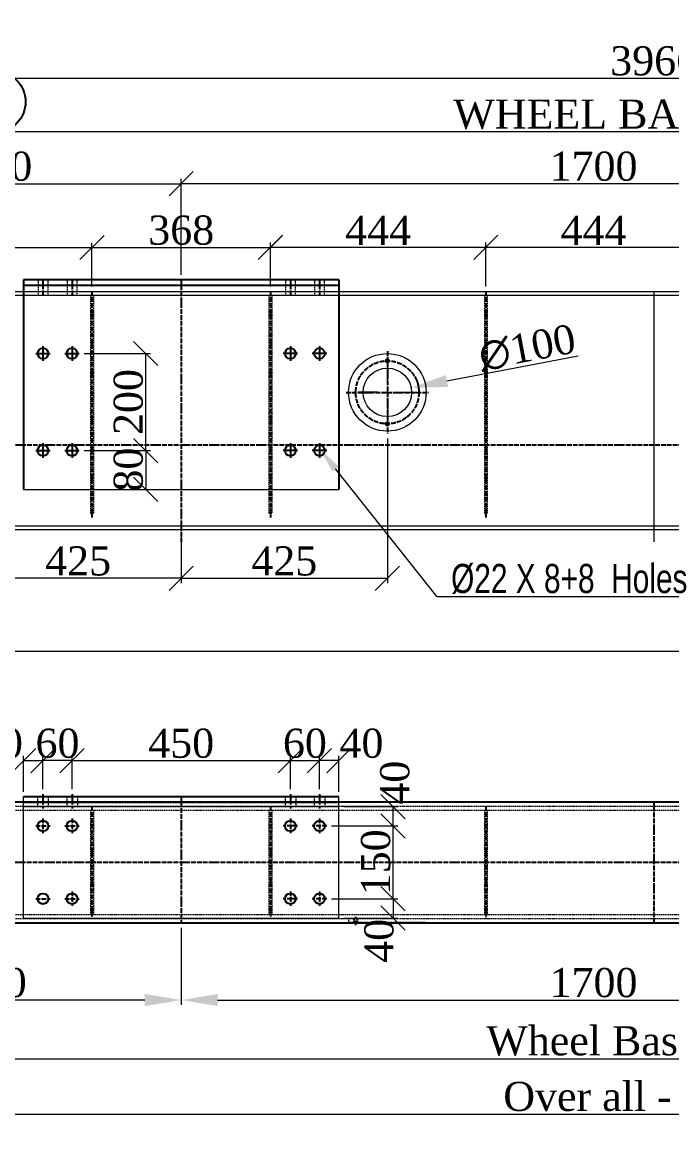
# Model space of a CAD drawing. Extents: x -1308 to 40334, y 1812 to 41869.
# Drawn here: x 27294 to 28632, y 37995 to 40302 of the extents above; entities that cross this region are included whole.
import ezdxf

# ---------------------------------------------------------------- set-up
doc = ezdxf.new("R2010")
doc.units = 0
doc.header["$LTSCALE"] = 0.4
doc.header["$MEASUREMENT"] = 0
for name, pattern in [('ACAD_ISO04W100', [30, 24, -3, 0, -3]), ('CENTER', [50.8, 31.75, -6.35, 6.35, -6.35]), ('HIDDEN', [9.525, 6.35, -3.175])]:
    doc.linetypes.add(name, pattern=pattern)
doc.layers.get('0').update_dxf_attribs({"lineweight": 20})
for name, color, linetype, lineweight in [('CENTRE', 3, 'CENTER', 9), ('Dim', 7, 'Continuous', 9), ('Hidden', 2, 'HIDDEN', 13)]:
    doc.layers.add(name, color=color, linetype=linetype, lineweight=lineweight)
doc.styles.add('Rome', font='times.ttf')
doc.styles.get("Standard").update_dxf_attribs({"font": 'swisscl.ttf'})
doc.dimstyles.new('swaminathan$0', dxfattribs={"dimscale": 5, "dimtxt": 5, "dimasz": 3, "dimexe": 2, "dimexo": 2, "dimgap": 1, "dimtad": 1, "dimzin": 9, "dimdsep": 46, "dimtxsty": 'Standard', "dimcen": -2, "dimclrd": 256, "dimclre": 256, "dimclrt": 256, "dimadec": 0, "dimazin": 0, "dimtfac": 0.7, "dimtofl": 0, "dimtmove": 1, "dimatfit": 3, "dimfxl": 1, "dimtolj": 2, "dimtzin": 9, "dimlwd": -1, "dimlwe": -1, "dimarcsym": 0})
doc.dimstyles.new('swaminathan$3', dxfattribs={"dimscale": 5, "dimtxt": 5, "dimasz": 3, "dimexe": 2, "dimexo": 2, "dimgap": 1, "dimtad": 1, "dimtoh": 1, "dimzin": 9, "dimdsep": 46, "dimtxsty": 'Standard', "dimcen": 0, "dimclrd": 256, "dimclre": 256, "dimclrt": 256, "dimadec": 0, "dimazin": 0, "dimtfac": 0.7, "dimtofl": 0, "dimtmove": 1, "dimatfit": 3, "dimfxl": 1, "dimtolj": 2, "dimtzin": 9, "dimlwd": -1, "dimlwe": -1, "dimarcsym": 0})

# ---------------------------------------------------------------- blocks, each defined once
blk = doc.blocks.new('*D962')
at = {"layer": 'Dim', "transparency": 16777216}
for p, q in [((28439.8, 39614.3), (28169.1, 39562.9)), ((28046.3, 39559.6), (28046.3, 39599.6)), ((28046.3, 39529.6), (28046.3, 39549.6)), ((28026.3, 39539.6), (27986.3, 39539.6)), ((28036.3, 39539.6), (28056.3, 39539.6)), ((28066.3, 39539.6), (28106.3, 39539.6)), ((28046.3, 39519.6), (28046.3, 39479.6))]:
    blk.add_line(p, q, dxfattribs=at)
blk.add_solid([(28166.8, 39575.1), (28171.4, 39550.6), (28095.4, 39548.9)], dxfattribs=at)
at = {"layer": 'Dim', "lineweight": -2, "transparency": 16777216, "insert": (28334.5, 39631.2), "char_height": 60, "attachment_point": 5, "rotation": 10.7499, "style": 'Rome'}
blk.add_mtext('\\A2;∅100', dxfattribs=at)
blk = doc.blocks.new('*D963')
at = {"transparency": 16777216}
for p, q in [((28149.3, 39118.2), (27939.7, 39381.8)), ((28688.3, 39118.2), (28149.3, 39118.2))]:
    blk.add_line(p, q, dxfattribs=at)
blk.add_solid([(27946.3, 39387), (27933.2, 39376.6), (27908.6, 39420.9)], dxfattribs=at)
at = {"lineweight": -2, "transparency": 16777216, "insert": (28421.3, 39154.8), "char_height": 60, "attachment_point": 5}
blk.add_mtext('\\A2;%%C22 X 8+8  Holes ', dxfattribs=at)
blk = doc.blocks.new('*D979')
at = {"transparency": 16777216}
for p, q in [((27008.3, 39236.6), (27008.3, 38996.1)), ((30184.3, 39211.6), (30184.3, 38996.1)), ((27023.3, 39006.1), (30169.3, 39006.1))]:
    blk.add_line(p, q, dxfattribs=at)
for points in [[(27023.3, 39008.6), (27023.3, 39003.6), (27008.3, 39006.1)], [(30169.3, 39008.6), (30169.3, 39003.6), (30184.3, 39006.1)]]:
    blk.add_solid(points, dxfattribs=at)
at = {"transparency": 16777216, "insert": (29725.8, 39023.9), "char_height": 25, "attachment_point": 5}
blk.add_mtext('\\A2;3176', dxfattribs=at)
blk = doc.blocks.new('_Oblique')
at = {"layer": 'Dim', "color": 0, "lineweight": -2}
blk.add_line((-0.5, -0.5), (0.5, 0.5), dxfattribs=at)
blk = doc.blocks.new('*D1120')
at = {"layer": 'Dim', "transparency": 16777216}
for p, q in [((27906.3, 38721.5), (27906.3, 38790.4)), ((27946.3, 38716.3), (27946.3, 38790.4)), ((27946.3, 38780.4), (27906.3, 38780.4))]:
    blk.add_line(p, q, dxfattribs=at)
at = {"layer": 'Dim', "transparency": 16777216, "xscale": 50, "yscale": 50, "zscale": 50, "rotation": 180}
blk.add_blockref('_Oblique', (27906.3, 38780.4), dxfattribs=at)
at = {"layer": 'Dim', "transparency": 16777216, "xscale": 50, "yscale": 50, "zscale": 50}
blk.add_blockref('_Oblique', (27946.3, 38780.4), dxfattribs=at)
at = {"layer": 'Dim', "lineweight": -2, "transparency": 16777216, "insert": (27992.9, 38815.9), "char_height": 60, "attachment_point": 5, "style": 'Rome'}
blk.add_mtext('\\A2;40', dxfattribs=at)
blk = doc.blocks.new('*D1121')
at = {"layer": 'Dim', "transparency": 16777216}
for p, q in [((27931.3, 38645.8), (28068.1, 38645.8)), ((28058.1, 38495.8), (28058.1, 38645.8)), ((27931.3, 38495.8), (28068.1, 38495.8))]:
    blk.add_line(p, q, dxfattribs=at)
at = {"layer": 'Dim', "transparency": 16777216, "xscale": 50, "yscale": 50, "zscale": 50}
for p, rotation in [((28058.1, 38645.8), 90), ((28058.1, 38495.8), 270)]:
    blk.add_blockref('_Oblique', p, dxfattribs=dict(at, rotation=rotation))
at = {"layer": 'Dim', "lineweight": -2, "transparency": 16777216, "insert": (28022.5, 38570.8), "char_height": 60, "attachment_point": 5, "rotation": 90, "style": 'Rome'}
blk.add_mtext('\\A2;150', dxfattribs=at)
blk = doc.blocks.new('*D1122')
at = {"layer": 'Dim', "transparency": 16777216}
for p, q in [((27956.3, 38685.8), (28068.1, 38685.8)), ((28058.1, 38645.8), (28058.1, 38685.8)), ((27931.3, 38645.8), (28068.1, 38645.8))]:
    blk.add_line(p, q, dxfattribs=at)
at = {"layer": 'Dim', "transparency": 16777216, "xscale": 50, "yscale": 50, "zscale": 50}
for p, rotation in [((28058.1, 38685.8), 90), ((28058.1, 38645.8), 270)]:
    blk.add_blockref('_Oblique', p, dxfattribs=dict(at, rotation=rotation))
at = {"layer": 'Dim', "lineweight": -2, "transparency": 16777216, "insert": (28061.9, 38735), "char_height": 60, "attachment_point": 5, "rotation": 90, "style": 'Rome'}
blk.add_mtext('\\A2;40', dxfattribs=at)
blk = doc.blocks.new('*D1123')
at = {"transparency": 16777216}
for p, q in [((27931.3, 38495.8), (28068.1, 38495.8)), ((28058.1, 38495.8), (28058.1, 38455.8)), ((27956.3, 38455.8), (28068.1, 38455.8))]:
    blk.add_line(p, q, dxfattribs=at)
at = {"transparency": 16777216, "xscale": 50, "yscale": 50, "zscale": 50}
for p, rotation in [((28058.1, 38495.8), 90), ((28058.1, 38455.8), 270)]:
    blk.add_blockref('_Oblique', p, dxfattribs=dict(at, rotation=rotation))
at = {"transparency": 16777216, "insert": (28029.3, 38408.9), "char_height": 60, "attachment_point": 5, "rotation": 90, "style": 'Rome'}
blk.add_mtext('\\A2;40', dxfattribs=at)
blk = doc.blocks.new('*D1124')
at = {"layer": 'Dim', "transparency": 16777216}
for p, q in [((27396.3, 38721.5), (27396.3, 38790.4)), ((27846.3, 38736.5), (27846.3, 38790.4)), ((27396.3, 38780.4), (27846.3, 38780.4))]:
    blk.add_line(p, q, dxfattribs=at)
at = {"layer": 'Dim', "transparency": 16777216, "xscale": 50, "yscale": 50, "zscale": 50, "rotation": 180}
blk.add_blockref('_Oblique', (27396.3, 38780.4), dxfattribs=at)
at = {"layer": 'Dim', "transparency": 16777216, "xscale": 50, "yscale": 50, "zscale": 50}
blk.add_blockref('_Oblique', (27846.3, 38780.4), dxfattribs=at)
at = {"layer": 'Dim', "lineweight": -2, "transparency": 16777216, "insert": (27621.3, 38815.9), "char_height": 60, "attachment_point": 5, "style": 'Rome'}
blk.add_mtext('\\A2;450', dxfattribs=at)
blk = doc.blocks.new('*D1125')
at = {"layer": 'Dim', "transparency": 16777216}
for p, q in [((27846.3, 38721.5), (27846.3, 38790.4)), ((27906.3, 38721.5), (27906.3, 38790.4)), ((27846.3, 38780.4), (27906.3, 38780.4))]:
    blk.add_line(p, q, dxfattribs=at)
at = {"layer": 'Dim', "transparency": 16777216, "xscale": 50, "yscale": 50, "zscale": 50, "rotation": 180}
blk.add_blockref('_Oblique', (27846.3, 38780.4), dxfattribs=at)
at = {"layer": 'Dim', "transparency": 16777216, "xscale": 50, "yscale": 50, "zscale": 50}
blk.add_blockref('_Oblique', (27906.3, 38780.4), dxfattribs=at)
at = {"layer": 'Dim', "lineweight": -2, "transparency": 16777216, "insert": (27876.3, 38815.9), "char_height": 60, "attachment_point": 5, "style": 'Rome'}
blk.add_mtext('\\A2;60', dxfattribs=at)
blk = doc.blocks.new('*D1127')
at = {"layer": 'Dim', "transparency": 16777216}
for p, q in [((27296.3, 38716.3), (27296.3, 38790.4)), ((27336.3, 38721.5), (27336.3, 38790.4)), ((27296.3, 38780.4), (27336.3, 38780.4))]:
    blk.add_line(p, q, dxfattribs=at)
at = {"layer": 'Dim', "transparency": 16777216, "xscale": 50, "yscale": 50, "zscale": 50, "rotation": 180}
blk.add_blockref('_Oblique', (27296.3, 38780.4), dxfattribs=at)
at = {"layer": 'Dim', "transparency": 16777216, "xscale": 50, "yscale": 50, "zscale": 50}
blk.add_blockref('_Oblique', (27336.3, 38780.4), dxfattribs=at)
at = {"layer": 'Dim', "lineweight": -2, "transparency": 16777216, "insert": (27249.7, 38815.9), "char_height": 60, "attachment_point": 5, "style": 'Rome'}
blk.add_mtext('\\A2;40', dxfattribs=at)
blk = doc.blocks.new('*D1126')
at = {"layer": 'Dim', "transparency": 16777216}
for p, q in [((27336.3, 38721.5), (27336.3, 38790.4)), ((27396.3, 38721.5), (27396.3, 38790.4)), ((27396.3, 38780.4), (27336.3, 38780.4))]:
    blk.add_line(p, q, dxfattribs=at)
at = {"layer": 'Dim', "transparency": 16777216, "xscale": 50, "yscale": 50, "zscale": 50, "rotation": 180}
blk.add_blockref('_Oblique', (27336.3, 38780.4), dxfattribs=at)
at = {"layer": 'Dim', "transparency": 16777216, "xscale": 50, "yscale": 50, "zscale": 50}
blk.add_blockref('_Oblique', (27396.3, 38780.4), dxfattribs=at)
at = {"layer": 'Dim', "lineweight": -2, "transparency": 16777216, "insert": (27366.3, 38815.9), "char_height": 60, "attachment_point": 5, "style": 'Rome'}
blk.add_mtext('\\A2;60', dxfattribs=at)
blk = doc.blocks.new('*D1128')
at = {"layer": 'Dim', "transparency": 16777216}
for p, q in [((27621.3, 38435.8), (27621.3, 38276.9)), ((26871.3, 38425.8), (26871.3, 38276.9)), ((27546.3, 38286.9), (26946.3, 38286.9))]:
    blk.add_line(p, q, dxfattribs=at)
for points in [[(26946.3, 38299.4), (26946.3, 38274.4), (26871.3, 38286.9)], [(27546.3, 38299.4), (27546.3, 38274.4), (27621.3, 38286.9)]]:
    blk.add_solid(points, dxfattribs=at)
at = {"layer": 'Dim', "lineweight": -2, "transparency": 16777216, "insert": (27234.8, 38322.5), "char_height": 60, "attachment_point": 5, "style": 'Rome'}
blk.add_mtext('\\A2;750', dxfattribs=at)
blk = doc.blocks.new('*D1129')
at = {"layer": 'Dim', "transparency": 16777216}
for p, q in [((27621.3, 38435.8), (27621.3, 38276.9)), ((29321.3, 38435.8), (29321.3, 38276.9)), ((27696.3, 38286.9), (29246.3, 38286.9))]:
    blk.add_line(p, q, dxfattribs=at)
for points in [[(27696.3, 38299.4), (27696.3, 38274.4), (27621.3, 38286.9)], [(29246.3, 38299.4), (29246.3, 38274.4), (29321.3, 38286.9)]]:
    blk.add_solid(points, dxfattribs=at)
at = {"layer": 'Dim', "lineweight": -2, "transparency": 16777216, "insert": (28471.3, 38322.5), "char_height": 60, "attachment_point": 5, "style": 'Rome'}
blk.add_mtext('\\A2;1700', dxfattribs=at)
blk = doc.blocks.new('*D1130')
at = {"layer": 'Dim', "transparency": 16777216}
for p, q in [((26871.3, 38417.5), (26871.3, 38155.9)), ((30321.3, 38266.9), (30321.3, 38155.9)), ((26946.3, 38165.9), (30246.3, 38165.9))]:
    blk.add_line(p, q, dxfattribs=at)
for points in [[(26946.3, 38178.4), (26946.3, 38153.4), (26871.3, 38165.9)], [(30246.3, 38178.4), (30246.3, 38153.4), (30321.3, 38165.9)]]:
    blk.add_solid(points, dxfattribs=at)
at = {"layer": 'Dim', "lineweight": -2, "transparency": 16777216, "insert": (28596.3, 38202.3), "char_height": 60, "attachment_point": 5, "style": 'Rome'}
blk.add_mtext('\\A2;Wheel Base - 3450', dxfattribs=at)
blk = doc.blocks.new('*D1133')
at = {"layer": 'Dim', "transparency": 16777216}
for p, q in [((26613.3, 39757.6), (26613.3, 40197)), ((30579.3, 39757.6), (30579.3, 40197)), ((26688.3, 40187), (30504.3, 40187))]:
    blk.add_line(p, q, dxfattribs=at)
for points in [[(26688.3, 40199.5), (26688.3, 40174.5), (26613.3, 40187)], [(30504.3, 40199.5), (30504.3, 40174.5), (30579.3, 40187)]]:
    blk.add_solid(points, dxfattribs=at)
at = {"layer": 'Dim', "lineweight": -2, "transparency": 16777216, "insert": (28596.3, 40222.6), "char_height": 60, "attachment_point": 5, "style": 'Rome'}
blk.add_mtext('\\A2;3966', dxfattribs=at)
blk = doc.blocks.new('*D1135')
at = {"layer": 'Dim', "transparency": 16777216}
for p, q in [((26871.3, 39749.6), (26871.3, 39848.1)), ((27437.3, 39757.6), (27437.3, 39848.1)), ((26871.3, 39838.1), (27437.3, 39838.1))]:
    blk.add_line(p, q, dxfattribs=at)
at = {"layer": 'Dim', "transparency": 16777216, "xscale": 50, "yscale": 50, "zscale": 50, "rotation": 180}
blk.add_blockref('_Oblique', (26871.3, 39838.1), dxfattribs=at)
at = {"layer": 'Dim', "transparency": 16777216, "xscale": 50, "yscale": 50, "zscale": 50}
blk.add_blockref('_Oblique', (27437.3, 39838.1), dxfattribs=at)
at = {"layer": 'Dim', "lineweight": -2, "transparency": 16777216, "insert": (27154.3, 39873.6), "char_height": 60, "attachment_point": 5, "style": 'Rome'}
blk.add_mtext('\\A2;566', dxfattribs=at)
blk = doc.blocks.new('*D1136')
at = {"layer": 'Dim', "transparency": 16777216}
for p, q in [((26871.3, 39757.6), (26871.3, 40086.8)), ((30321.3, 40076.8), (26871.3, 40076.8)), ((30321.3, 39757.6), (30321.3, 40086.8))]:
    blk.add_line(p, q, dxfattribs=at)
at = {"layer": 'Dim', "transparency": 16777216, "xscale": 50, "yscale": 50, "zscale": 50, "rotation": 180}
blk.add_blockref('_Oblique', (26871.3, 40076.8), dxfattribs=at)
at = {"layer": 'Dim', "transparency": 16777216, "xscale": 50, "yscale": 50, "zscale": 50}
blk.add_blockref('_Oblique', (30321.3, 40076.8), dxfattribs=at)
at = {"layer": 'Dim', "lineweight": -2, "transparency": 16777216, "insert": (28596.3, 40112.5), "char_height": 60, "attachment_point": 5, "style": 'Rome'}
blk.add_mtext('\\A2;WHEEL BASE - 3450', dxfattribs=at)
blk = doc.blocks.new('*D1137')
at = {"layer": 'Dim', "transparency": 16777216}
for p, q in [((26871.3, 39757.6), (26871.3, 39979.7)), ((26871.3, 39969.7), (27621.3, 39969.7)), ((27621.3, 39781.6), (27621.3, 39979.7))]:
    blk.add_line(p, q, dxfattribs=at)
at = {"layer": 'Dim', "transparency": 16777216, "xscale": 50, "yscale": 50, "zscale": 50, "rotation": 180}
blk.add_blockref('_Oblique', (26871.3, 39969.7), dxfattribs=at)
at = {"layer": 'Dim', "transparency": 16777216, "xscale": 50, "yscale": 50, "zscale": 50}
blk.add_blockref('_Oblique', (27621.3, 39969.7), dxfattribs=at)
at = {"layer": 'Dim', "lineweight": -2, "transparency": 16777216, "insert": (27246.3, 40005.3), "char_height": 60, "attachment_point": 5, "style": 'Rome'}
blk.add_mtext('\\A2;750', dxfattribs=at)
blk = doc.blocks.new('*D1139')
at = {"layer": 'Dim', "transparency": 16777216}
for p, q in [((27805.3, 39757.6), (27805.3, 39848.5)), ((28249.3, 39757.6), (28249.3, 39848.5)), ((27805.3, 39838.5), (28249.3, 39838.5))]:
    blk.add_line(p, q, dxfattribs=at)
at = {"layer": 'Dim', "transparency": 16777216, "xscale": 50, "yscale": 50, "zscale": 50, "rotation": 180}
blk.add_blockref('_Oblique', (27805.3, 39838.5), dxfattribs=at)
at = {"layer": 'Dim', "transparency": 16777216, "xscale": 50, "yscale": 50, "zscale": 50}
blk.add_blockref('_Oblique', (28249.3, 39838.5), dxfattribs=at)
at = {"layer": 'Dim', "lineweight": -2, "transparency": 16777216, "insert": (28027.3, 39873.5), "char_height": 60, "attachment_point": 5, "style": 'Rome'}
blk.add_mtext('\\A2;444', dxfattribs=at)
blk = doc.blocks.new('*D1140')
at = {"layer": 'Dim', "transparency": 16777216}
for p, q in [((27437.3, 39757.6), (27437.3, 39848.1)), ((27805.3, 39757.6), (27805.3, 39848.1)), ((27437.3, 39838.1), (27805.3, 39838.1))]:
    blk.add_line(p, q, dxfattribs=at)
at = {"layer": 'Dim', "transparency": 16777216, "xscale": 50, "yscale": 50, "zscale": 50, "rotation": 180}
blk.add_blockref('_Oblique', (27437.3, 39838.1), dxfattribs=at)
at = {"layer": 'Dim', "transparency": 16777216, "xscale": 50, "yscale": 50, "zscale": 50}
blk.add_blockref('_Oblique', (27805.3, 39838.1), dxfattribs=at)
at = {"layer": 'Dim', "lineweight": -2, "transparency": 16777216, "insert": (27621.3, 39873.6), "char_height": 60, "attachment_point": 5, "style": 'Rome'}
blk.add_mtext('\\A2;368', dxfattribs=at)
blk = doc.blocks.new('*D1141')
at = {"layer": 'Dim', "transparency": 16777216}
for p, q in [((27805.3, 39757.6), (27805.3, 39848.5)), ((28249.3, 39757.6), (28249.3, 39848.5)), ((27805.3, 39838.5), (28249.3, 39838.5))]:
    blk.add_line(p, q, dxfattribs=at)
at = {"layer": 'Dim', "transparency": 16777216, "xscale": 50, "yscale": 50, "zscale": 50, "rotation": 180}
blk.add_blockref('_Oblique', (27805.3, 39838.5), dxfattribs=at)
at = {"layer": 'Dim', "transparency": 16777216, "xscale": 50, "yscale": 50, "zscale": 50}
blk.add_blockref('_Oblique', (28249.3, 39838.5), dxfattribs=at)
at = {"layer": 'Dim', "lineweight": -2, "transparency": 16777216, "insert": (28027.3, 39873.5), "char_height": 60, "attachment_point": 5, "style": 'Rome'}
blk.add_mtext('\\A2;444', dxfattribs=at)
blk = doc.blocks.new('*D1142')
at = {"layer": 'Dim', "transparency": 16777216}
for p, q in [((28249.3, 39757.6), (28249.3, 39848.5)), ((28693.3, 39757.6), (28693.3, 39848.5)), ((28249.3, 39838.5), (28693.3, 39838.5))]:
    blk.add_line(p, q, dxfattribs=at)
at = {"layer": 'Dim', "transparency": 16777216, "xscale": 50, "yscale": 50, "zscale": 50, "rotation": 180}
blk.add_blockref('_Oblique', (28249.3, 39838.5), dxfattribs=at)
at = {"layer": 'Dim', "transparency": 16777216, "xscale": 50, "yscale": 50, "zscale": 50}
blk.add_blockref('_Oblique', (28693.3, 39838.5), dxfattribs=at)
at = {"layer": 'Dim', "lineweight": -2, "transparency": 16777216, "insert": (28471.3, 39873.5), "char_height": 60, "attachment_point": 5, "style": 'Rome'}
blk.add_mtext('\\A2;444', dxfattribs=at)
blk = doc.blocks.new('*D1143')
at = {"layer": 'Dim', "transparency": 16777216}
for p, q in [((28249.3, 39757.6), (28249.3, 39848.5)), ((28693.3, 39757.6), (28693.3, 39848.5)), ((28249.3, 39838.5), (28693.3, 39838.5))]:
    blk.add_line(p, q, dxfattribs=at)
at = {"layer": 'Dim', "transparency": 16777216, "xscale": 50, "yscale": 50, "zscale": 50, "rotation": 180}
blk.add_blockref('_Oblique', (28249.3, 39838.5), dxfattribs=at)
at = {"layer": 'Dim', "transparency": 16777216, "xscale": 50, "yscale": 50, "zscale": 50}
blk.add_blockref('_Oblique', (28693.3, 39838.5), dxfattribs=at)
at = {"layer": 'Dim', "lineweight": -2, "transparency": 16777216, "insert": (28471.3, 39873.5), "char_height": 60, "attachment_point": 5, "style": 'Rome'}
blk.add_mtext('\\A2;444', dxfattribs=at)
blk = doc.blocks.new('*D1156')
at = {"layer": 'Dim', "transparency": 16777216}
for p, q in [((27621.3, 39781.6), (27621.3, 39979.7)), ((29321.3, 39969.7), (27621.3, 39969.7)), ((29321.3, 39769.6), (29321.3, 39979.7))]:
    blk.add_line(p, q, dxfattribs=at)
at = {"layer": 'Dim', "transparency": 16777216, "xscale": 50, "yscale": 50, "zscale": 50, "rotation": 180}
blk.add_blockref('_Oblique', (27621.3, 39969.7), dxfattribs=at)
at = {"layer": 'Dim', "transparency": 16777216, "xscale": 50, "yscale": 50, "zscale": 50}
blk.add_blockref('_Oblique', (29321.3, 39969.7), dxfattribs=at)
at = {"layer": 'Dim', "lineweight": -2, "transparency": 16777216, "insert": (28471.3, 40005.3), "char_height": 60, "attachment_point": 5, "style": 'Rome'}
blk.add_mtext('\\A2;1700', dxfattribs=at)
blk = doc.blocks.new('*D1157')
at = {"layer": 'Dim', "transparency": 16777216}
for p, q in [((26613.3, 38395.3), (26613.3, 38041.5)), ((30579.3, 38395.3), (30579.3, 38041.5)), ((26688.3, 38051.5), (30504.3, 38051.5))]:
    blk.add_line(p, q, dxfattribs=at)
for points in [[(26688.3, 38064), (26688.3, 38039), (26613.3, 38051.5)], [(30504.3, 38064), (30504.3, 38039), (30579.3, 38051.5)]]:
    blk.add_solid(points, dxfattribs=at)
at = {"layer": 'Dim', "lineweight": -2, "transparency": 16777216, "insert": (28560.9, 38087.9), "char_height": 60, "attachment_point": 5, "style": 'Rome'}
blk.add_mtext('\\A2;Over all - 3966', dxfattribs=at)
blk = doc.blocks.new('*D1158')
at = {"layer": 'Dim', "transparency": 16777216}
for p, q in [((27421.3, 39619.6), (27558.1, 39619.6)), ((27548.1, 39419.6), (27548.1, 39619.6)), ((27421.3, 39419.6), (27558.1, 39419.6))]:
    blk.add_line(p, q, dxfattribs=at)
at = {"layer": 'Dim', "transparency": 16777216, "xscale": 50, "yscale": 50, "zscale": 50}
for p, rotation in [((27548.1, 39619.6), 90), ((27548.1, 39419.6), 270)]:
    blk.add_blockref('_Oblique', p, dxfattribs=dict(at, rotation=rotation))
at = {"layer": 'Dim', "lineweight": -2, "transparency": 16777216, "insert": (27512.5, 39519.6), "char_height": 60, "attachment_point": 5, "rotation": 90, "style": 'Rome'}
blk.add_mtext('\\A2;200', dxfattribs=at)
blk = doc.blocks.new('*D1159')
at = {"layer": 'Dim', "transparency": 16777216}
for p, q in [((27421.3, 39419.6), (27558.1, 39419.6)), ((27548.1, 39419.6), (27548.1, 39339.6)), ((27450.3, 39339.6), (27558.1, 39339.6))]:
    blk.add_line(p, q, dxfattribs=at)
at = {"layer": 'Dim', "transparency": 16777216, "xscale": 50, "yscale": 50, "zscale": 50}
for p, rotation in [((27548.1, 39419.6), 90), ((27548.1, 39339.6), 270)]:
    blk.add_blockref('_Oblique', p, dxfattribs=dict(at, rotation=rotation))
at = {"layer": 'Dim', "lineweight": -2, "transparency": 16777216, "insert": (27512.5, 39380.3), "char_height": 60, "attachment_point": 5, "rotation": 90, "style": 'Rome'}
blk.add_mtext('\\A2;80', dxfattribs=at)
blk = doc.blocks.new('*D1160')
at = {"layer": 'Dim', "transparency": 16777216}
for p, q in [((28046.3, 39444.6), (28046.3, 39146.2)), ((27621.3, 39246.6), (27621.3, 39146.2)), ((27621.3, 39156.2), (28046.3, 39156.2))]:
    blk.add_line(p, q, dxfattribs=at)
at = {"layer": 'Dim', "transparency": 16777216, "xscale": 50, "yscale": 50, "zscale": 50, "rotation": 180}
blk.add_blockref('_Oblique', (27621.3, 39156.2), dxfattribs=at)
at = {"layer": 'Dim', "transparency": 16777216, "xscale": 50, "yscale": 50, "zscale": 50}
blk.add_blockref('_Oblique', (28046.3, 39156.2), dxfattribs=at)
at = {"layer": 'Dim', "lineweight": -2, "transparency": 16777216, "insert": (27833.8, 39191.7), "char_height": 60, "attachment_point": 5, "style": 'Rome'}
blk.add_mtext('\\A2;425', dxfattribs=at)
blk = doc.blocks.new('*D1161')
at = {"layer": 'Dim', "transparency": 16777216}
for p, q in [((27196.3, 39444.6), (27196.3, 39146.2)), ((27621.3, 39246.6), (27621.3, 39146.2)), ((27621.3, 39156.2), (27196.3, 39156.2))]:
    blk.add_line(p, q, dxfattribs=at)
at = {"layer": 'Dim', "transparency": 16777216, "xscale": 50, "yscale": 50, "zscale": 50, "rotation": 180}
blk.add_blockref('_Oblique', (27196.3, 39156.2), dxfattribs=at)
at = {"layer": 'Dim', "transparency": 16777216, "xscale": 50, "yscale": 50, "zscale": 50}
blk.add_blockref('_Oblique', (27621.3, 39156.2), dxfattribs=at)
at = {"layer": 'Dim', "lineweight": -2, "transparency": 16777216, "insert": (27408.8, 39191.7), "char_height": 60, "attachment_point": 5, "style": 'Rome'}
blk.add_mtext('\\A2;425', dxfattribs=at)

msp = doc.modelspace()

# ---------------------------------------------------------------- linework, layer by layer
at = {"color": 0}
for p, q in [((26621.29, 39747.552), (30571.29, 39747.552)), ((26621.29, 39739.552), (30571.29, 39739.552)), ((28596.29, 39231.552), (28596.29, 39747.552)), ((27296.29, 39339.552), (27946.29, 39339.552)), ((27008.29, 39264.552), (30184.29, 39264.552)), ((27008.29, 39256.552), (30184.29, 39256.552))]:
    msp.add_line(p, q, dxfattribs=at)
for p, q in [((27296.29, 38455.814), (27296.29, 38706.314)), ((27946.29, 38455.814), (27946.29, 38706.314)), ((27296.29, 38455.814), (27946.29, 38455.814))]:
    msp.add_line(p, q)
for centre, radius in [((28046.29, 39539.552), 80), ((28046.29, 39539.552), 50), ((28046.29, 39604.552), 4), ((28046.29, 39604.552), 3), ((28046.29, 39474.552), 4), ((28046.29, 39474.552), 3)]:
    msp.add_circle(centre, radius, dxfattribs=at)
at = {"layer": 'CENTRE', "color": 0, "linetype": 'ACAD_ISO04W100', "lineweight": -2}
for p, q in [((27336.29, 39773.753), (27336.29, 39737.552)), ((27396.29, 39773.753), (27396.29, 39737.552)), ((27846.29, 39773.753), (27846.29, 39737.552)), ((27906.29, 39773.753), (27906.29, 39737.552)), ((27621.29, 39771.552), (27621.29, 39231.552)), ((27437.29, 39747.552), (27437.29, 39281.552)), ((27805.29, 39747.552), (27805.29, 39281.552)), ((28249.29, 39747.552), (28249.29, 39281.552)), ((28046.29, 39624.552), (28046.29, 39454.552)), ((27961.29, 39539.552), (28131.29, 39539.552)), ((27134.29, 39431.552), (30579.29, 39431.552)), ((27336.29, 38711.499), (27336.29, 38681.499)), ((27396.29, 38711.499), (27396.29, 38681.499)), ((27621.29, 38706.314), (27621.29, 38445.814)), ((27846.29, 38711.499), (27846.29, 38681.499)), ((27906.29, 38711.499), (27906.29, 38681.499)), ((28596.29, 38445.814), (28596.29, 38695.814)), ((27437.29, 38686.314), (27437.29, 38455.314)), ((27805.29, 38686.314), (27805.29, 38455.314)), ((28249.29, 38686.314), (28249.29, 38455.314)), ((27321.29, 38645.814), (27351.29, 38645.814)), ((27336.29, 38660.814), (27336.29, 38630.814)), ((27381.29, 38645.814), (27411.29, 38645.814)), ((27396.29, 38660.814), (27396.29, 38630.814)), ((27861.29, 38645.814), (27831.29, 38645.814)), ((27846.29, 38660.814), (27846.29, 38630.814)), ((27921.29, 38645.814), (27891.29, 38645.814)), ((27906.29, 38660.814), (27906.29, 38630.814)), ((26613.29, 38570.814), (30579.29, 38570.814)), ((27396.29, 38510.814), (27396.29, 38480.814)), ((27846.29, 38510.814), (27846.29, 38480.814)), ((27906.29, 38510.814), (27906.29, 38480.814)), ((27321.29, 38495.814), (27351.29, 38495.814)), ((27381.29, 38495.814), (27411.29, 38495.814)), ((27861.29, 38495.814), (27831.29, 38495.814)), ((27921.29, 38495.814), (27891.29, 38495.814)), ((27981.29, 38441.237), (27981.29, 38458.737))]:
    msp.add_line(p, q, dxfattribs=at)
msp.add_circle((28046.29, 39539.552), 65, dxfattribs=at)
at = {"layer": 'Dim', "lineweight": -2}
for p, q in [((27946.29, 39771.552), (27296.29, 39771.552)), ((27296.29, 39771.552), (27296.29, 39339.552)), ((27946.29, 39759.552), (27296.29, 39759.552)), ((27946.29, 39771.552), (27946.29, 39339.552)), ((27321.29, 39619.552), (27351.29, 39619.552)), ((27321.29, 39619.552), (27351.29, 39619.552)), ((27336.29, 39634.552), (27336.29, 39604.552)), ((27336.29, 39634.552), (27336.29, 39604.552)), ((27381.29, 39619.552), (27411.29, 39619.552)), ((27381.29, 39619.552), (27411.29, 39619.552)), ((27396.29, 39634.552), (27396.29, 39604.552)), ((27396.29, 39634.552), (27396.29, 39604.552)), ((27861.29, 39619.552), (27831.29, 39619.552)), ((27861.29, 39619.552), (27831.29, 39619.552)), ((27846.29, 39634.552), (27846.29, 39604.552)), ((27846.29, 39634.552), (27846.29, 39604.552)), ((27921.29, 39619.552), (27891.29, 39619.552)), ((27921.29, 39619.552), (27891.29, 39619.552)), ((27906.29, 39634.552), (27906.29, 39604.552)), ((27906.29, 39634.552), (27906.29, 39604.552)), ((27336.29, 39434.552), (27336.29, 39404.552)), ((27336.29, 39434.552), (27336.29, 39404.552)), ((27396.29, 39434.552), (27396.29, 39404.552)), ((27396.29, 39434.552), (27396.29, 39404.552)), ((27846.29, 39434.552), (27846.29, 39404.552)), ((27846.29, 39434.552), (27846.29, 39404.552)), ((27906.29, 39434.552), (27906.29, 39404.552)), ((27906.29, 39434.552), (27906.29, 39404.552)), ((27321.29, 39419.552), (27351.29, 39419.552)), ((27321.29, 39419.552), (27351.29, 39419.552)), ((27381.29, 39419.552), (27411.29, 39419.552)), ((27381.29, 39419.552), (27411.29, 39419.552)), ((27861.29, 39419.552), (27831.29, 39419.552)), ((27861.29, 39419.552), (27831.29, 39419.552)), ((27921.29, 39419.552), (27891.29, 39419.552)), ((27921.29, 39419.552), (27891.29, 39419.552)), ((26621.29, 38695.814), (30571.29, 38695.814)), ((27296.29, 38706.314), (27946.29, 38706.314)), ((26621.29, 38445.814), (30571.29, 38445.814))]:
    msp.add_line(p, q, dxfattribs=at)
at = {"layer": 'Dim', "color": 0, "lineweight": -2}
msp.add_circle((27237.375, 40138.46), 63.152, dxfattribs=at)
at = {"layer": 'Dim', "lineweight": -2}
for centre in [(27336.29, 39619.552), (27396.29, 39619.552), (27846.29, 39619.552), (27906.29, 39619.552), (27336.29, 39419.552), (27396.29, 39419.552), (27846.29, 39419.552), (27906.29, 39419.552), (27336.29, 38645.814), (27396.29, 38645.814), (27846.29, 38645.814), (27906.29, 38645.814), (27336.29, 38495.814), (27396.29, 38495.814), (27846.29, 38495.814), (27906.29, 38495.814)]:
    msp.add_circle(centre, 11, dxfattribs=at)
at = {"layer": 'Hidden', "color": 0}
for p, q in [((27326.29, 39771.552), (27326.29, 39739.552)), ((27346.29, 39771.552), (27346.29, 39739.552)), ((27386.29, 39771.552), (27386.29, 39739.552)), ((27406.29, 39771.552), (27406.29, 39739.552)), ((27836.29, 39771.552), (27836.29, 39739.552)), ((27856.29, 39771.552), (27856.29, 39739.552)), ((27896.29, 39771.552), (27896.29, 39739.552)), ((27916.29, 39771.552), (27916.29, 39739.552)), ((27434.29, 39739.552), (27434.29, 39289.552)), ((27440.29, 39739.552), (27440.29, 39289.552)), ((27802.29, 39739.552), (27802.29, 39289.552)), ((27808.29, 39739.552), (27808.29, 39289.552)), ((28246.29, 39739.552), (28246.29, 39289.552)), ((28252.29, 39739.552), (28252.29, 39289.552)), ((27434.29, 39289.552), (27440.29, 39289.552)), ((27808.29, 39289.552), (27802.29, 39289.552)), ((28246.29, 39289.552), (28252.29, 39289.552)), ((27296.29, 38694.314), (27946.29, 38694.314)), ((27325.29, 38706.314), (27325.29, 38685.814)), ((27347.29, 38706.314), (27347.29, 38685.814)), ((27385.29, 38706.314), (27385.29, 38685.814)), ((27407.29, 38706.314), (27407.29, 38685.814)), ((27835.29, 38706.314), (27835.29, 38685.814)), ((27857.29, 38706.314), (27857.29, 38685.814)), ((27895.29, 38706.314), (27895.29, 38685.814)), ((27917.29, 38706.314), (27917.29, 38685.814)), ((26621.29, 38686.314), (30571.29, 38686.314)), ((26621.29, 38678.314), (30571.29, 38678.314)), ((27296.29, 38685.814), (27946.29, 38685.814)), ((27434.29, 38678.314), (27434.29, 38463.314)), ((27440.29, 38678.314), (27440.29, 38463.314)), ((27802.29, 38678.314), (27802.29, 38463.314)), ((27808.29, 38678.314), (27808.29, 38463.314)), ((28246.29, 38678.314), (28246.29, 38463.314)), ((28252.29, 38678.314), (28252.29, 38463.314)), ((26621.29, 38463.314), (30571.29, 38463.314)), ((26621.29, 38455.314), (30571.29, 38455.314)), ((27966.29, 38455.314), (27966.29, 38447.314)), ((27966.29, 38447.314), (28126.29, 38447.314)), ((27977.29, 38447.314), (27977.29, 38455.314)), ((27978.29, 38447.314), (27978.29, 38455.314)), ((27984.29, 38447.314), (27984.29, 38455.314)), ((27985.29, 38447.314), (27985.29, 38455.314))]:
    msp.add_line(p, q, dxfattribs=at)

# ---------------------------------------------------------------- dimensions: what is measured, and where the dimension line sits
at = {"lineweight": -2}
dim = msp.add_diameter_dim_2p(p1=(27896.174, 39436.592), p2=(27908.621, 39420.936), text='%%C22 X 8+8  Holes ', dimstyle='swaminathan$3', override={"dimtxt": 12, "dimasz": 10}, dxfattribs=at)
dim.commit()
dim.dimension.update_dxf_attribs({"geometry": '*D963', "text_midpoint": (28149.334, 39118.159), "dimtype": 163})
at = {"color": 0}
dim = msp.add_linear_dim(base=(30184.29, 39006.125), p1=(27008.29, 39246.552), p2=(30184.29, 39221.552), dimstyle='swaminathan$0', dxfattribs=at)
dim.commit()
dim.dimension.update_dxf_attribs({"geometry": '*D979', "text_midpoint": (29725.789, 39006.125), "dimtype": 160})
dim = msp.add_linear_dim(base=(28058.052, 38455.814), p1=(27921.29, 38495.814), p2=(27946.29, 38455.814), angle=90, dimstyle='swaminathan$0', override={"dimtxt": 12, "dimasz": 10, "dimtxsty": 'Rome', "dimblk1": 'Oblique', "dimblk2": 'Oblique', "dimsah": 1})
dim.commit()
dim.dimension.update_dxf_attribs({"geometry": '*D1123', "text_midpoint": (28064.824, 38408.855), "dimtype": 160})
at = {"layer": 'Dim', "lineweight": -2}
dim = msp.add_linear_dim(base=(26871.29, 40076.828), p1=(30321.29, 39747.552), p2=(26871.29, 39747.552), text='WHEEL BASE - <>', dimstyle='swaminathan$0', override={"dimtxt": 12, "dimasz": 10, "dimtxsty": 'Rome', "dimblk1": 'Oblique', "dimblk2": 'Oblique', "dimsah": 1}, dxfattribs=at)
dim.commit()
dim.dimension.update_dxf_attribs({"geometry": '*D1136', "text_midpoint": (28596.29, 40112.498)})
for base, p1, p2, override, picture, middle in [((30579.29, 40187.041), (26613.29, 39747.552), (30579.29, 39747.552), {"dimtxt": 12, "dimasz": 15, "dimtxsty": 'Rome', "dimsah": 1}, '*D1133', (28596.29, 40222.647)), ((27621.29, 39969.691), (26871.29, 39747.552), (27621.29, 39771.552), {"dimtxt": 12, "dimasz": 10, "dimtxsty": 'Rome', "dimblk1": 'Oblique', "dimblk2": 'Oblique', "dimsah": 1}, '*D1137', (27246.29, 40005.297)), ((27621.29, 39969.691), (29321.29, 39759.552), (27621.29, 39771.552), {"dimtxt": 12, "dimasz": 10, "dimtxsty": 'Rome', "dimblk1": 'Oblique', "dimblk2": 'Oblique', "dimsah": 1}, '*D1156', (28471.29, 40005.297)), ((27437.29, 39838.074), (26871.29, 39739.552), (27437.29, 39747.552), {"dimtxt": 12, "dimasz": 10, "dimtxsty": 'Rome', "dimblk1": 'Oblique', "dimblk2": 'Oblique', "dimsah": 1}, '*D1135', (27154.29, 39873.593)), ((27805.29, 39838.074), (27437.29, 39747.552), (27805.29, 39747.552), {"dimtxt": 12, "dimasz": 10, "dimtxsty": 'Rome', "dimblk1": 'Oblique', "dimblk2": 'Oblique', "dimsah": 1}, '*D1140', (27621.29, 39873.593)), ((28249.29, 39838.515), (27805.29, 39747.552), (28249.29, 39747.552), {"dimtxt": 12, "dimasz": 10, "dimtxsty": 'Rome', "dimblk1": 'Oblique', "dimblk2": 'Oblique', "dimsah": 1}, '*D1139', (28027.29, 39873.515)), ((28249.29, 39838.515), (27805.29, 39747.552), (28249.29, 39747.552), {"dimtxt": 12, "dimasz": 10, "dimtxsty": 'Rome', "dimblk1": 'Oblique', "dimblk2": 'Oblique', "dimsah": 1}, '*D1141', (28027.29, 39873.515)), ((28693.29, 39838.515), (28249.29, 39747.552), (28693.29, 39747.552), {"dimtxt": 12, "dimasz": 10, "dimtxsty": 'Rome', "dimblk1": 'Oblique', "dimblk2": 'Oblique', "dimsah": 1}, '*D1142', (28471.29, 39873.515)), ((28693.29, 39838.515), (28249.29, 39747.552), (28693.29, 39747.552), {"dimtxt": 12, "dimasz": 10, "dimtxsty": 'Rome', "dimblk1": 'Oblique', "dimblk2": 'Oblique', "dimsah": 1}, '*D1143', (28471.29, 39873.515)), ((27846.29, 38780.416), (27396.29, 38711.499), (27846.29, 38726.499), {"dimtxt": 12, "dimasz": 10, "dimtxsty": 'Rome', "dimblk1": 'Oblique', "dimblk2": 'Oblique', "dimsah": 1}, '*D1124', (27621.29, 38815.935))]:
    dim = msp.add_linear_dim(base=base, p1=p1, p2=p2, dimstyle='swaminathan$0', override=override, dxfattribs=at)
    dim.commit()
    dim.dimension.update_dxf_attribs({"geometry": picture, "text_midpoint": middle})
dim = msp.add_diameter_dim_2p(p1=(27997.167, 39530.226), p2=(28095.412, 39548.879), dimstyle='swaminathan$3', override={"dimtxt": 12, "dimasz": 15, "dimtoh": 0, "dimtxsty": 'Rome', "dimsah": 1, "dimcen": -2}, dxfattribs=at)
dim.commit()
dim.dimension.update_dxf_attribs({"geometry": '*D962', "text_midpoint": (28334.527, 39631.222)})
for base, p1, p2, picture, middle in [((27548.052, 39619.552), (27411.29, 39419.552), (27411.29, 39619.552), '*D1158', (27512.533, 39519.552)), ((28058.052, 38645.814), (27921.29, 38495.814), (27921.29, 38645.814), '*D1121', (28022.533, 38570.814))]:
    dim = msp.add_linear_dim(base=base, p1=p1, p2=p2, angle=270, dimstyle='swaminathan$0', override={"dimtxt": 12, "dimasz": 10, "dimtxsty": 'Rome', "dimblk1": 'Oblique', "dimblk2": 'Oblique', "dimsah": 1}, dxfattribs=at)
    dim.commit()
    dim.dimension.update_dxf_attribs({"geometry": picture, "text_midpoint": middle})
for base, p1, p2, angle, picture, middle in [((27196.29, 39156.151), (27621.29, 39256.552), (27196.29, 39454.552), 180, '*D1161', (27408.79, 39156.151)), ((27548.052, 39339.552), (27411.29, 39419.552), (27440.29, 39339.552), 270, '*D1159', (27548.052, 39380.311)), ((27336.29, 38780.416), (27396.29, 38711.499), (27336.29, 38711.499), 180, '*D1126', (27366.29, 38780.416)), ((27906.29, 38780.416), (27946.29, 38706.314), (27906.29, 38711.499), 180, '*D1120', (27992.882, 38780.416)), ((28058.052, 38685.814), (27921.29, 38645.814), (27946.29, 38685.814), 270, '*D1122', (28097.427, 38734.973))]:
    dim = msp.add_linear_dim(base=base, p1=p1, p2=p2, angle=angle, dimstyle='swaminathan$0', override={"dimtxt": 12, "dimasz": 10, "dimtxsty": 'Rome', "dimblk1": 'Oblique', "dimblk2": 'Oblique', "dimsah": 1}, dxfattribs=at)
    dim.commit()
    dim.dimension.update_dxf_attribs({"geometry": picture, "text_midpoint": middle, "dimtype": 160})
for base, p1, p2, override, picture, middle in [((28046.29, 39156.151), (27621.29, 39256.552), (28046.29, 39454.552), {"dimtxt": 12, "dimasz": 10, "dimtxsty": 'Rome', "dimblk1": 'Oblique', "dimblk2": 'Oblique', "dimsah": 1}, '*D1160', (27833.79, 39156.151)), ((27336.29, 38780.416), (27296.29, 38706.314), (27336.29, 38711.499), {"dimtxt": 12, "dimasz": 10, "dimtxsty": 'Rome', "dimblk1": 'Oblique', "dimblk2": 'Oblique', "dimsah": 1}, '*D1127', (27249.697, 38780.416)), ((27906.29, 38780.416), (27846.29, 38711.499), (27906.29, 38711.499), {"dimtxt": 12, "dimasz": 10, "dimtxsty": 'Rome', "dimblk1": 'Oblique', "dimblk2": 'Oblique', "dimsah": 1}, '*D1125', (27876.29, 38780.416)), ((26871.29, 38286.93), (27621.29, 38445.814), (26871.29, 38435.814), {"dimtxt": 12, "dimasz": 15, "dimtxsty": 'Rome', "dimsah": 1}, '*D1128', (27234.79, 38286.93)), ((29321.29, 38286.93), (27621.29, 38445.814), (29321.29, 38445.814), {"dimtxt": 12, "dimasz": 15, "dimtxsty": 'Rome', "dimsah": 1}, '*D1129', (28471.29, 38286.93))]:
    dim = msp.add_linear_dim(base=base, p1=p1, p2=p2, dimstyle='swaminathan$0', override=override, dxfattribs=at)
    dim.commit()
    dim.dimension.update_dxf_attribs({"geometry": picture, "text_midpoint": middle, "dimtype": 160})
for base, p1, p2, text, picture, middle in [((30321.29, 38165.861), (26871.29, 38427.546), (30321.29, 38276.93), 'Wheel Base - <>', '*D1130', (28596.29, 38165.861)), ((30579.29, 38051.494), (26613.29, 38405.314), (30579.29, 38405.314), 'Over all - <>', '*D1157', (28560.929, 38051.494))]:
    dim = msp.add_linear_dim(base=base, p1=p1, p2=p2, text=text, dimstyle='swaminathan$0', override={"dimtxt": 12, "dimasz": 15, "dimtxsty": 'Rome', "dimsah": 1}, dxfattribs=at)
    dim.commit()
    dim.dimension.update_dxf_attribs({"geometry": picture, "text_midpoint": middle, "dimtype": 160})

doc.saveas('drawing.dxf')
